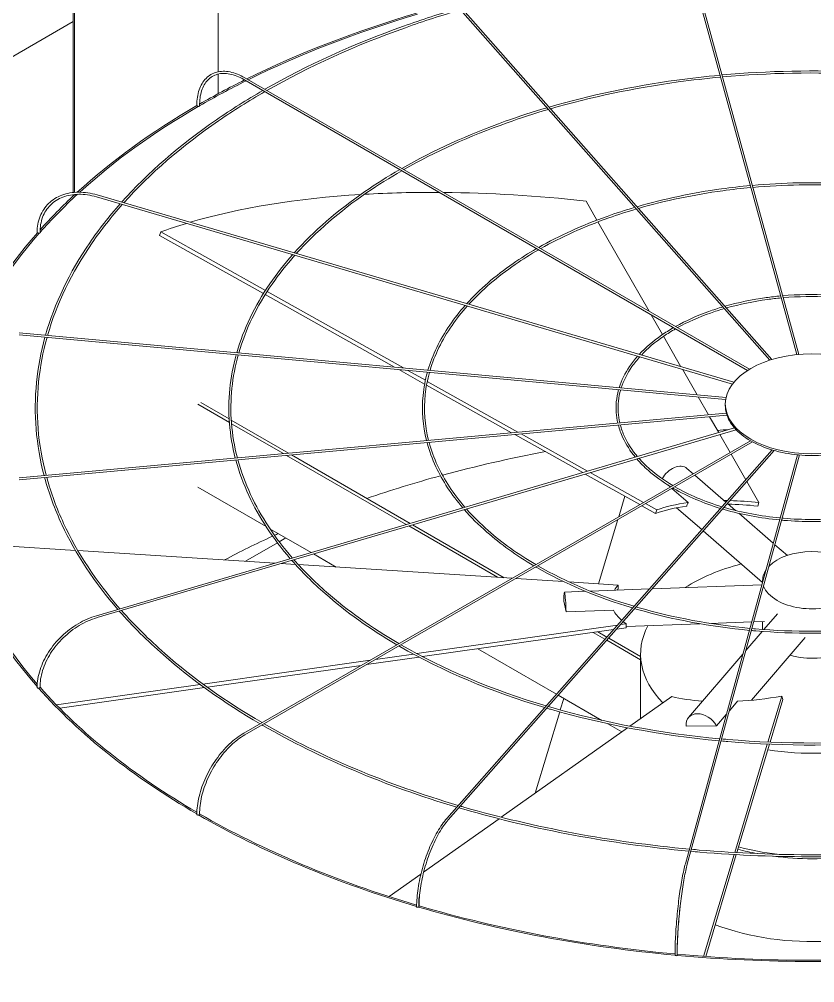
# Model space of a CAD drawing. Header units: millimetres. Extents: x -312439 to 477422, y -331570 to 212570.
# Drawn here: x 366620 to 367580, y 100902 to 102065 of the extents above; entities that cross this region are included whole.
import ezdxf

# ---------------------------------------------------------------- set-up
doc = ezdxf.new("R2010")
doc.units = ezdxf.units.MM

msp = doc.modelspace()

# ---------------------------------------------------------------- linework, layer by layer
at = {"color": 3, "linetype": 'Continuous', "lineweight": 0, "extrusion": (-1.11022e-16, 0.816497, 0.57735)}
for p, q in [((366684.633, 102669.142), (366684.633, 101855.876)), ((366686.365, 102668.142), (366686.365, 101856.038)), ((366859.57, 102568.142), (366859.57, 102001.549)), ((367425.958, 102150.582), (367560.426, 101660.414)), ((367423.595, 102149.934), (367557.951, 101660.176)), ((367135.6, 102095.373), (367525.55, 101653.516)), ((367528.114, 101654.312), (367137.437, 102096.994)), ((366684.633, 102062.409), (365392.588, 101316.447)), ((366859.57, 101998.824), (366859.57, 101975.051)), ((366890.699, 101992.266), (367498.751, 101641.207)), ((367501.115, 101642.67), (366891.924, 101994.387)), ((366684.633, 101853.317), (366684.633, 101851.598)), ((366686.365, 101853.498), (366686.365, 101853.21)), ((366712.813, 101850.581), (367480.438, 101624.765)), ((366713.504, 101852.931), (367482.074, 101626.837)), ((367316.897, 101822.586), (367303.686, 101845.646)), ((367379.862, 101712.676), (367318.129, 101820.434)), ((366789.063, 101804.03), (366790.299, 101808.317)), ((366914.296, 101733.838), (366789.063, 101804.03)), ((366790.299, 101808.317), (366916.623, 101737.514)), ((367072.568, 101645.13), (366916.435, 101732.64)), ((366918.763, 101736.314), (367083.184, 101644.159)), ((367396.025, 101684.462), (367382.283, 101708.45)), ((366619.609, 101686.55), (367472.697, 101608.541)), ((366619.386, 101684.111), (367472.24, 101606.123)), ((367418.287, 101645.602), (367397.246, 101682.33)), ((367108.922, 101624.754), (367077.812, 101642.191)), ((367088.428, 101641.22), (367109.815, 101629.233)), ((367437.684, 101611.742), (367420.046, 101642.531)), ((367112.053, 101627.978), (367221.525, 101566.621)), ((367213.887, 101565.923), (367111.181, 101623.488)), ((367451.487, 101587.649), (367439.171, 101609.147)), ((366835.167, 101600.341), (366873.226, 101578.367)), ((366872.955, 101582.524), (366838.631, 101602.341)), ((367471.83, 101598.788), (367471.83, 101600.788)), ((366619.386, 101511.559), (367473.044, 101589.621)), ((366619.609, 101509.12), (367473.767, 101587.227)), ((366944.393, 101541.279), (366875.497, 101581.057)), ((367463.871, 101566.031), (367452.826, 101585.312)), ((366712.813, 101345.089), (367482.993, 101571.657)), ((367484.832, 101569.644), (366713.504, 101342.739)), ((366875.798, 101576.882), (366938.412, 101540.732)), ((367299.805, 101517.767), (367217.66, 101563.808)), ((367225.298, 101564.506), (367305.631, 101519.481)), ((367477.521, 101542.206), (367465.123, 101563.846)), ((367502.037, 101556.36), (366890.699, 101203.404)), ((367504.514, 101554.962), (366891.924, 101201.283)), ((366942.09, 101538.609), (367086.747, 101455.091)), ((367091.337, 101456.441), (366948.071, 101539.156)), ((367135.6, 101100.297), (367528.256, 101545.221)), ((367137.437, 101098.676), (367530.859, 101544.468)), ((367423.595, 101045.736), (367558.993, 101539.294)), ((367561.472, 101539.071), (367425.958, 101045.088)), ((367496.444, 101509.174), (367478.738, 101540.08)), ((367425.47, 101522.896), (367432.909, 101516.449)), ((367368.502, 101479.264), (367302.792, 101516.093)), ((367308.619, 101517.807), (367372.878, 101481.79)), ((367434.868, 101514.752), (367472.549, 101482.098)), ((366917.422, 101452.851), (366835.167, 101500.341)), ((367402.272, 101503.043), (367405.238, 101500.473)), ((367512.168, 101481.726), (367497.73, 101506.929)), ((367343.141, 101464.622), (367350.595, 101489.3)), ((367407.196, 101498.776), (367426.926, 101481.679)), ((367387.739, 101468.482), (367370.988, 101477.87)), ((367375.364, 101480.397), (367388.974, 101472.769)), ((367474.4, 101480.494), (367483.98, 101472.192)), ((367510.933, 101477.439), (367512.168, 101481.726)), ((367387.739, 101468.482), (367388.974, 101472.769)), ((367412.885, 101475.294), (367443.291, 101448.945)), ((367488.002, 101468.706), (367529.713, 101432.561)), ((367089.677, 101453.399), (367197.025, 101391.422)), ((367204.813, 101390.925), (367094.267, 101454.75)), ((367318.686, 101383.662), (367342.106, 101461.196)), ((366972.006, 101421.337), (366922.161, 101450.115)), ((367445.142, 101447.341), (367516.746, 101385.291)), ((366687.332, 101423.932), (366601.171, 101429.427)), ((366931.297, 101433.063), (366892.784, 101410.828)), ((366941.496, 101438.951), (366933.434, 101434.297)), ((367531.765, 101430.782), (367546.701, 101417.839)), ((366928.53, 101408.548), (366690.275, 101423.744)), ((367002.308, 101403.842), (366974.935, 101419.645)), ((366952.909, 101406.993), (366935.663, 101408.093)), ((367214.433, 101390.312), (366956.428, 101406.768)), ((367276.467, 101386.355), (367218.844, 101390.03)), ((367342.579, 101382.138), (367283.11, 101385.931)), ((367516.86, 101387.927), (367516.86, 101385.71)), ((367277.583, 101373.575), (367303.06, 101374.519)), ((367309.012, 101374.74), (367380.129, 101377.376)), ((367342.674, 101377.471), (367342.579, 101382.138)), ((367383.506, 101377.501), (367515.955, 101382.41)), ((367279.623, 101349.646), (367276.991, 101362.653)), ((367336.852, 101351.767), (367279.623, 101349.646)), ((367453.281, 101335.841), (367503.693, 101337.71)), ((367506.259, 101337.805), (367519.179, 101338.284)), ((367516.86, 101338.198), (367516.86, 101328.528)), ((367518.393, 101328.416), (367534.739, 101347.487)), ((367099.432, 101299.361), (367341.672, 101333.8)), ((367336.949, 101328.448), (367106.419, 101295.674)), ((367312.195, 101324.928), (367326.536, 101316.649)), ((367328.874, 101319.299), (367317.754, 101325.719)), ((367352.158, 101330.61), (367340.684, 101328.979)), ((367345.408, 101334.331), (367352.062, 101335.277)), ((367352.158, 101330.61), (367352.062, 101335.277)), ((367352.127, 101332.092), (367441.023, 101335.387)), ((367496.758, 101303.171), (367516.413, 101326.105)), ((367328.7, 101315.399), (367369.582, 101291.796)), ((367369.582, 101295.796), (367331.039, 101318.049)), ((367503.469, 101243.057), (367568.311, 101318.714)), ((367268.072, 101250.403), (367173.213, 101305.17)), ((366841.233, 101262.653), (367043.007, 101291.339)), ((367102.266, 101295.083), (367038.751, 101286.053)), ((367049.507, 101292.263), (367095.343, 101298.78)), ((367369.582, 101220.927), (367369.582, 101298.69)), ((367427.38, 101222.221), (367493.022, 101298.812)), ((367032.251, 101285.129), (366846.619, 101258.738)), ((366664.398, 101237.513), (366837.771, 101262.161)), ((366843.124, 101258.242), (366668.429, 101233.405)), ((367322.846, 101218.779), (367270.236, 101249.153)), ((367272.67, 101231.319), (367276.896, 101245.309)), ((367407.167, 101247.55), (367356.674, 101211.784)), ((367523.206, 101192.59), (367539.844, 101248.075)), ((367541.175, 101243.883), (367525.761, 101192.48)), ((367541.175, 101243.883), (367539.844, 101248.075)), ((367476.729, 101230.162), (367486.682, 101241.775)), ((367242.298, 101130.767), (367271.962, 101228.974)), ((367461.249, 101212.1), (367472.993, 101225.803)), ((367353.902, 101209.82), (367201.441, 101101.827)), ((367346.924, 101204.878), (367329.861, 101214.729)), ((367424.422, 101211.954), (367461.249, 101212.1)), ((367483.22, 101059.243), (367522.481, 101190.17)), ((367525.035, 101190.059), (367485.765, 101059.099)), ((367198.813, 101099.966), (367107.692, 101035.422)), ((367445.641, 100933.922), (367482.497, 101056.832)), ((367485.041, 101056.686), (367448.174, 100933.739)), ((367104.367, 101033.067), (367066.129, 101005.982))]:
    msp.add_line(p, q, dxfattribs=at)
at = {"color": 3, "linetype": 'Continuous', "lineweight": 0}
for centre, major_axis, ratio, start_param, end_param in [((367576.756, 101533.252), (-1048.768, 0), 0.57735027, 5.18510484, 5.42093263), ((367576.756, 101533.252), (-1046.319, 0), 0.57735027, 5.18527527, 5.42075236), ((367576.756, 101533.252), (-1046.319, 0), 0.57735027, 5.42407254, 5.49730565), ((367576.756, 101533.252), (-1048.768, 0), 0.57735027, 5.42424502, 5.49496708), ((367576.756, 101533.252), (-1048.768, 0), 0.57735027, 5.49938311, 5.72060344), ((367576.756, 101533.252), (-1046.319, 0), 0.57735027, 5.49937067, 5.71908805), ((366835.165, 101960.91), (1.225, 0), 0.57735027, 3.14159265, 4.45055499), ((366836.031, 101960.41), (1.225, 0.016), 0.56830663, 3.91933875, 5.49013508), ((366836.031, 101960.41), (1.225, 0.016), 0.56830663, 5.49013508, 6.28318531), ((367576.756, 101533.252), (-1046.319, 0), 0.57735027, 5.72402786, 5.81143896), ((367576.756, 101533.252), (-1048.768, 0), 0.57735027, 5.72583618, 5.80677108), ((367577.991, 101366.828), (-971.388, 279.904), 0.41303809, 5.42335715, 5.70815224), ((367577.991, 101366.828), (-971.388, 279.904), 0.41303809, 5.31032739, 5.41762277), ((367577.991, 101366.828), (-971.388, 279.904), 0.41303809, 5.11506512, 5.30461302), ((367577.991, 101366.828), (-971.388, 279.904), 0.41303809, 5.71506764, 5.76687966), ((367576.756, 101533.252), (-1048.768, 0), 0.57735027, 5.81359811, 6.07011802), ((367576.756, 101533.252), (-1046.319, 0), 0.57735027, 5.81336511, 6.06128621), ((366642.409, 101807.736), (1.225, 0), 0.57735027, 3.14159265, 4.76471425), ((366643.5, 101807.415), (1.225, 0.021), 0.57151893, 4.23145457, 5.8022509), ((366643.5, 101807.415), (1.225, 0.021), 0.57151893, 5.8022509, 6.28318531), ((367576.323, 101598.788), (-104.492, 0), 0.57735027, 0, 0.1535113), ((367576.323, 101598.788), (-104.492, 0), 0.57735027, 0.16064797, 0.46767057), ((367576.756, 100968.364), (1046.319, 0), 0.57735027, 1.66704137, 1.68043487), ((367576.323, 101598.788), (-104.492, 0), 0.57735027, 0.47480723, 0.78182983), ((367576.323, 101598.788), (-104.492, 0), 0.57735027, 0.7889665, 1.0959891), ((367576.756, 100968.364), (1046.319, 0), 0.57735027, 1.88378363, 2.01152702), ((367576.323, 101598.788), (-104.492, 0), 0.57735027, 1.10312576, 1.41014836), ((367576.323, 101598.788), (-104.492, 0), 0.57735027, 1.41728503, 1.72430763), ((367410.992, 101506.188), (-14.478, -16.707), 0.67950023, 3.14159265, 5.02860292), ((367576.756, 100968.364), (1046.319, 0), 0.57735027, 2.01409491, 2.11046953), ((367576.756, 101362.541), (-233.097, 67.167), 0.41303809, 5.53223376, 5.76687966), ((367577.991, 101366.828), (233.097, -67.167), 0.41303809, 2.38836611, 2.62528701), ((367577.991, 101366.828), (233.097, -67.167), 0.41303809, 2.14647482, 2.1667574), ((367576.756, 101362.541), (-233.097, 67.167), 0.41303809, 5.11506512, 5.27837519), ((367577.991, 101366.828), (233.097, -67.167), 0.41303809, 1.97347247, 2.1313259), ((367576.756, 100968.364), (1046.319, 0), 0.57735027, 2.24276735, 2.31574628), ((367576.756, 100968.364), (1046.319, 0), 0.57735027, 2.23436866, 2.24000128), ((367576.756, 101533.252), (-1048.768, 0), 0.57735027, 0.1585854, 0.46892864), ((367576.756, 101533.252), (-1046.319, 0), 0.57735027, 0.15790655, 0.46457773), ((367576.756, 101387.927), (-59.895, 0), 0.57735027, 3.69756416, 5.76575409), ((367576.756, 101298.69), (-207.174, 0), 0.57735027, 5.13902547, 5.54737639), ((367576.756, 101387.927), (-59.895, 0), 0.57735027, 5.91432374, 6.33788761), ((367278.402, 101351.483), (-0.819, 22.092), 0.05230802, 4.627231, 7.32191967), ((367576.661, 101367.208), (-242.531, -4.942), 0.30331876, 6.01219977, 6.09914028), ((367576.756, 101362.541), (-242.531, -4.942), 0.30331876, 6.01219977, 6.0333648), ((367576.756, 101387.927), (-59.895, 0), 0.57735027, 0.20327195, 0.78539816), ((367576.756, 101387.927), (-59.895, 0), 0.57735027, 0.78539816, 2.89978042), ((367576.661, 101367.208), (-242.531, -4.942), 0.30331876, 0.14390811, 0.31767721), ((367576.661, 101367.208), (-242.531, -4.942), 0.30331876, 0.34103276, 0.38082901), ((367576.756, 101298.69), (-207.174, 0), 0.57735027, 5.99169836, 6.79713651), ((367576.756, 101328.305), (-59.895, 0), 0.57735027, 1.1079301, 2.23846982), ((366642.409, 101258.269), (1.225, 0), 0.57735027, 3.14159265, 5.70719205), ((367576.756, 101533.252), (-1048.768, 0), 0.57735027, 0.4725868, 0.78374969), ((366643.5, 101258.59), (1.225, 0.021), 0.58304212, 5.17373692, 6.28318531), ((367576.756, 101533.252), (-1046.319, 0), 0.57735027, 0.47175253, 0.78145685), ((367575.425, 101366.733), (-231.216, -73.381), 0.44048996, 0.62708313, 0.83556185), ((367575.425, 101366.733), (-231.216, -73.381), 0.44048996, 1.04197677, 1.27889767), ((367444.166, 101207.835), (16.786, -14.386), 0.73180825, 1.0914656, 3.78615427), ((367576.756, 101298.69), (-207.174, 0), 0.57735027, 1.30817895, 1.9425337), ((366835.165, 101105.094), (1.225, 0), 0.57735027, 3.14159265, 6.02135132), ((367576.756, 101533.252), (-1048.768, 0), 0.57735027, 0.78656596, 1.09808088), ((366836.031, 101105.594), (1.225, 0.017), 0.58625442, 5.48989346, 6.28318531), ((367576.756, 101533.252), (-1046.319, 0), 0.57735027, 0.78587838, 1.09689941), ((367576.756, 101174.184), (-212.072, 0), 0.57735027, 1.13383327, 1.25213937), ((367576.756, 101174.184), (-207.174, 0), 0.57735027, 1.12739667, 1.36460952), ((367576.756, 101174.184), (-212.072, 0), 0.57735027, 1.3476903, 1.79509044), ((367100.47, 100993.807), (-1.225, 0), 0.57735027, 0, 3.14159265), ((367576.756, 101533.252), (-1048.768, 0), 0.57735027, 1.10054445, 1.41220862), ((367101.026, 100994.437), (-1.225, -0.011), 0.58858829, 2.66526492, 3.14159265), ((367576.756, 101533.252), (-1046.319, 0), 0.57735027, 1.10010535, 1.41183726), ((367576.756, 101074.184), (-212.072, 0), 0.57735027, 0.98594125, 2.34464399), ((367576.756, 100970.364), (-1048.768, 0), 0.57735027, 0, 3.14159265), ((367412.355, 100935.3), (-1.225, 0), 0.57735027, 0, 3.14159265), ((367576.756, 101533.252), (-1048.768, 0), 0.57735027, 1.41453598, 1.72626058), ((367412.547, 100935.998), (-1.225, -0.004), 0.58981528, 2.98275574, 3.14159265), ((367576.756, 101533.252), (-1046.319, 0), 0.57735027, 1.41438895, 1.72636573)]:
    msp.add_ellipse(centre, major_axis=major_axis, ratio=ratio, start_param=start_param, end_param=end_param, dxfattribs=at)
msp.add_ellipse((367576.323, 101600.788), major_axis=(-104.492, 0), ratio=0.57735027, dxfattribs=at)
for points, knots in [([(367150.502, 102078.487), (367127.685, 102071.766), (367105.345, 102064.504), (367022.955, 102035.091), (366966.639, 102009.448), (366916.061, 101980.451)], [4.398772282, 4.398772282, 4.398772282, 4.398772282, 4.480777933, 4.480777933, 4.708868502, 4.708868502, 4.708868502, 4.708868502]), ([(367152.291, 102076.46), (367129.57, 102069.789), (367107.322, 102062.581), (367025.166, 102033.354), (366968.981, 102007.858), (366918.516, 101979.034)], [4.39745622, 4.39745622, 4.39745622, 4.39745622, 4.479217897, 4.479217897, 4.707006068, 4.707006068, 4.707006068, 4.707006068]), ([(366833.94, 101960.91), (366833.94, 101967.81), (366834.885, 101974.191), (366838.619, 101985.305), (366841.412, 101990.04), (366848.606, 101997.32), (366852.999, 101999.863), (366862.869, 102002.469), (366868.335, 102002.537), (366879.793, 102000.261), (366885.789, 101997.91), (366891.818, 101994.448), (366891.871, 101994.418), (366891.924, 101994.387)], [3.14159265, 3.14159265, 3.14159265, 3.14159265, 3.45575192, 3.45575192, 3.76991118, 3.76991118, 4.08269654, 4.08269654, 4.39544819, 4.39544819, 4.70960746, 4.70960746, 4.71238898, 4.71238898, 4.71238898, 4.71238898]), ([(366890.699, 101992.266), (366884.949, 101995.585), (366879.224, 101997.827), (366868.426, 101999.967), (366863.361, 101999.868), (366854.357, 101997.413), (366850.412, 101995.064), (366843.921, 101988.291), (366841.378, 101983.857), (366837.998, 101973.269), (366837.166, 101967.119), (366837.255, 101960.426)], [1.57079633, 1.57079633, 1.57079633, 1.57079633, 1.88806437, 1.88806437, 2.20533241, 2.20533241, 2.52260045, 2.52260045, 2.83986849, 2.83986849, 3.15713653, 3.15713653, 3.15713653, 3.15713653]), ([(367684.767, 101997.769), (367668.918, 101999.197), (367652.985, 102000.312), (367580.67, 102003.928), (367523.749, 102002.803), (367467.879, 101997.769)], [3.772165081, 3.772165081, 3.772165081, 3.772165081, 3.840593344, 3.840593344, 4.081816553, 4.081816553, 4.081816553, 4.081816553]), ([(367684.108, 101995.368), (367668.713, 101996.75), (367653.237, 101997.835), (367581.372, 102001.479), (367524.427, 102000.384), (367468.538, 101995.368)], [3.772797592, 3.772797592, 3.772797592, 3.772797592, 3.839399606, 3.839399606, 4.081184042, 4.081184042, 4.081184042, 4.081184042]), ([(367465.401, 101997.543), (367447.942, 101995.933), (367430.587, 101993.942), (367360.035, 101984.24), (367308.177, 101973.285), (367259.215, 101959.005)], [4.085383912, 4.085383912, 4.085383912, 4.085383912, 4.160809561, 4.160809561, 4.394762921, 4.394762921, 4.394762921, 4.394762921]), ([(367466.059, 101995.143), (367448.865, 101993.564), (367431.773, 101991.615), (367361.604, 101982.036), (367309.86, 101971.161), (367261.007, 101956.975)], [4.084758769, 4.084758769, 4.084758769, 4.084758769, 4.159183124, 4.159183124, 4.392998475, 4.392998475, 4.392998475, 4.392998475]), ([(366913.608, 101979.04), (366894.073, 101967.757), (366875.401, 101955.975), (366813.317, 101913.142), (366774.84, 101879.697), (366743.169, 101844.204)], [4.712563603, 4.712563603, 4.712563603, 4.712563603, 4.800982872, 4.800982872, 5.022068239, 5.022068239, 5.022068239, 5.022068239]), ([(366916.058, 101977.625), (366896.568, 101966.41), (366877.937, 101954.698), (366815.895, 101912.066), (366777.429, 101878.76), (366745.771, 101843.439)], [4.710711416, 4.710711416, 4.710711416, 4.710711416, 4.799012884, 4.799012884, 5.020261931, 5.020261931, 5.020261931, 5.020261931]), ([(367256.62, 101958.244), (367239.467, 101953.189), (367222.673, 101947.728), (367161.11, 101925.738), (367119.101, 101906.629), (367081.334, 101885.031)], [4.398901247, 4.398901247, 4.398901247, 4.398901247, 4.481035777, 4.481035777, 4.70761983, 4.70761983, 4.70761983, 4.70761983]), ([(367258.409, 101956.217), (367241.351, 101951.212), (367224.65, 101945.805), (367163.322, 101924.001), (367121.444, 101905.038), (367083.791, 101883.612)], [4.397147207, 4.397147207, 4.397147207, 4.397147207, 4.478956818, 4.478956818, 4.705132161, 4.705132161, 4.705132161, 4.705132161]), ([(367078.879, 101883.62), (367064.156, 101875.117), (367050.085, 101866.235), (367003.726, 101834.23), (366975.059, 101809.347), (366951.409, 101782.946)], [4.712541759, 4.712541759, 4.712541759, 4.712541759, 4.801308866, 4.801308866, 5.020482203, 5.020482203, 5.020482203, 5.020482203]), ([(367081.33, 101882.205), (367066.651, 101873.769), (367052.621, 101864.958), (367006.305, 101833.153), (366977.651, 101808.411), (366954.013, 101782.179)], [4.710072273, 4.710072273, 4.710072273, 4.710072273, 4.798683598, 4.798683598, 5.018063384, 5.018063384, 5.018063384, 5.018063384]), ([(367501.956, 101864.292), (367490.338, 101863.216), (367478.79, 101861.888), (367432.047, 101855.449), (367397.729, 101848.214), (367365.302, 101838.797)], [4.086037534, 4.086037534, 4.086037534, 4.086037534, 4.161210359, 4.161210359, 4.393038284, 4.393038284, 4.393038284, 4.393038284]), ([(367502.614, 101861.893), (367491.262, 101860.848), (367479.976, 101859.562), (367433.616, 101853.244), (367399.413, 101846.089), (367367.094, 101836.766)], [4.08510236, 4.08510236, 4.08510236, 4.08510236, 4.158773218, 4.158773218, 4.390386282, 4.390386282, 4.390386282, 4.390386282]), ([(367648.212, 101864.518), (367637.756, 101865.453), (367627.245, 101866.184), (367579.308, 101868.573), (367541.527, 101867.836), (367504.434, 101864.518)], [3.773286698, 3.773286698, 3.773286698, 3.773286698, 3.840886477, 3.840886477, 4.080694936, 4.080694936, 4.080694936, 4.080694936]), ([(367647.553, 101862.117), (367637.551, 101863.006), (367627.498, 101863.708), (367580.009, 101866.124), (367542.205, 101865.416), (367505.092, 101862.117)], [3.774238416, 3.774238416, 3.774238416, 3.774238416, 3.839097695, 3.839097695, 4.079743218, 4.079743218, 4.079743218, 4.079743218]), ([(366641.184, 101807.736), (366641.184, 101814.665), (366642.382, 101821.264), (366647.084, 101833.141), (366650.588, 101838.416), (366659.551, 101847.083), (366665.005, 101850.473), (366677.288, 101855.038), (366684.115, 101856.214), (366698.467, 101856.265), (366705.991, 101855.141), (366713.504, 101852.931)], [4.71238898, 4.71238898, 4.71238898, 4.71238898, 5.02654825, 5.02654825, 5.34070751, 5.34070751, 5.65486678, 5.65486678, 5.96902604, 5.96902604, 6.28318531, 6.28318531, 6.28318531, 6.28318531]), ([(366712.813, 101850.581), (366705.55, 101852.718), (366698.301, 101853.785), (366684.564, 101853.693), (366678.079, 101852.534), (366666.511, 101848.134), (366661.429, 101844.895), (366653.132, 101836.663), (366649.915, 101831.669), (366645.655, 101820.377), (366644.613, 101814.08), (366644.725, 101807.436)], [0, 0, 0, 0, 0.31726804, 0.31726804, 0.63453608, 0.63453608, 0.95180412, 0.95180412, 1.26907216, 1.26907216, 1.5863402, 1.5863402, 1.5863402, 1.5863402]), ([(366741.372, 101842.18), (366727.885, 101826.908), (366715.651, 101811.263), (366680.095, 101759.354), (366662.143, 101721.848), (366651.294, 101683.653)], [5.026267439, 5.026267439, 5.026267439, 5.026267439, 5.121193451, 5.121193451, 5.33524268, 5.33524268, 5.33524268, 5.33524268]), ([(366743.967, 101841.416), (366730.582, 101826.326), (366718.432, 101810.874), (366682.746, 101759.138), (366664.68, 101721.615), (366653.776, 101683.426)], [5.024480731, 5.024480731, 5.024480731, 5.024480731, 5.118801023, 5.118801023, 5.334410373, 5.334410373, 5.334410373, 5.334410373]), ([(367362.705, 101838.037), (367351.228, 101834.652), (367339.99, 101830.994), (367299.25, 101816.425), (367271.534, 101803.842), (367246.569, 101789.633)], [4.399235311, 4.399235311, 4.399235311, 4.399235311, 4.481549286, 4.481549286, 4.705249353, 4.705249353, 4.705249353, 4.705249353]), ([(367364.494, 101836.01), (367353.112, 101832.675), (367341.967, 101829.071), (367301.463, 101814.687), (367273.88, 101802.25), (367249.03, 101788.212)], [4.396606667, 4.396606667, 4.396606667, 4.396606667, 4.478434088, 4.478434088, 4.701505316, 4.701505316, 4.701505316, 4.701505316]), ([(366949.608, 101780.922), (366939.413, 101769.383), (366930.17, 101757.559), (366903.64, 101718.783), (366890.265, 101690.923), (366882.108, 101662.546)], [5.026073872, 5.026073872, 5.026073872, 5.026073872, 5.121589201, 5.121589201, 5.333322518, 5.333322518, 5.333322518, 5.333322518]), ([(366952.204, 101780.158), (366942.11, 101768.801), (366932.951, 101757.17), (366906.293, 101718.568), (366892.804, 101690.691), (366884.591, 101662.319)], [5.023689806, 5.023689806, 5.023689806, 5.023689806, 5.118400985, 5.118400985, 5.332193335, 5.332193335, 5.332193335, 5.332193335]), ([(367244.111, 101788.223), (367234.213, 101782.506), (367224.756, 101776.532), (367194.118, 101755.353), (367175.253, 101739.02), (367159.619, 101721.695)], [4.712617693, 4.712617693, 4.712617693, 4.712617693, 4.801958432, 4.801958432, 5.017472679, 5.017472679, 5.017472679, 5.017472679]), ([(367246.563, 101786.808), (367236.708, 101781.158), (367227.292, 101775.255), (367196.701, 101754.276), (367177.849, 101738.083), (367162.229, 101720.928)], [4.708914423, 4.708914423, 4.708914423, 4.708914423, 4.798024648, 4.798024648, 5.013814843, 5.013814843, 5.013814843, 5.013814843]), ([(367611.657, 101731.266), (367606.594, 101731.709), (367601.506, 101732.057), (367577.947, 101733.219), (367559.305, 101732.868), (367540.989, 101731.266)], [3.776630452, 3.776630452, 3.776630452, 3.776630452, 3.841752063, 3.841752063, 4.077351182, 4.077351182, 4.077351182, 4.077351182]), ([(367538.51, 101731.041), (367532.735, 101730.5), (367526.994, 101729.834), (367504.06, 101726.658), (367487.281, 101723.143), (367471.39, 101718.587)], [4.08798608, 4.08798608, 4.08798608, 4.08798608, 4.162397179, 4.162397179, 4.387898946, 4.387898946, 4.387898946, 4.387898946]), ([(367539.168, 101728.643), (367533.659, 101728.132), (367528.18, 101727.508), (367505.63, 101724.452), (367488.968, 101721.016), (367473.186, 101716.551)], [4.086130867, 4.086130867, 4.086130867, 4.086130867, 4.157537531, 4.157537531, 4.382563309, 4.382563309, 4.382563309, 4.382563309]), ([(367610.998, 101728.865), (367606.389, 101729.263), (367601.759, 101729.581), (367578.649, 101730.769), (367559.984, 101730.448), (367541.647, 101728.865)], [3.778551419, 3.778551419, 3.778551419, 3.778551419, 3.838185012, 3.838185012, 4.075430215, 4.075430215, 4.075430215, 4.075430215]), ([(367157.813, 101719.673), (367150.922, 101711.879), (367144.68, 101703.889), (367127.175, 101678.244), (367118.373, 101660.014), (367112.913, 101641.441)], [5.025838542, 5.025838542, 5.025838542, 5.025838542, 5.122377625, 5.122377625, 5.329668134, 5.329668134, 5.329668134, 5.329668134]), ([(367160.41, 101718.909), (367153.62, 101711.297), (367147.462, 101703.5), (367129.832, 101678.029), (367120.917, 101659.782), (367115.4, 101641.213)], [5.022258505, 5.022258505, 5.022258505, 5.022258505, 5.117600339, 5.117600339, 5.327918781, 5.327918781, 5.327918781, 5.327918781]), ([(367468.791, 101717.83), (367462.989, 101716.115), (367457.309, 101714.26), (367437.39, 101707.113), (367423.967, 101701.054), (367411.809, 101694.231)], [4.400230759, 4.400230759, 4.400230759, 4.400230759, 4.483072665, 4.483072665, 4.698193224, 4.698193224, 4.698193224, 4.698193224]), ([(367470.58, 101715.803), (367464.874, 101714.137), (367459.286, 101712.337), (367439.607, 101705.373), (367426.321, 101699.459), (367414.281, 101692.804)], [4.394987895, 4.394987895, 4.394987895, 4.394987895, 4.476861237, 4.476861237, 4.690631098, 4.690631098, 4.690631098, 4.690631098]), ([(367409.343, 101692.827), (367404.271, 101689.896), (367399.428, 101686.83), (367384.509, 101676.476), (367375.447, 101668.691), (367367.84, 101660.442)], [4.712843699, 4.712843699, 4.712843699, 4.712843699, 4.803888031, 4.803888031, 5.008535494, 5.008535494, 5.008535494, 5.008535494]), ([(367411.796, 101691.41), (367406.767, 101688.547), (367401.965, 101685.552), (367387.1, 101675.399), (367378.057, 101667.753), (367370.467, 101659.669)], [4.705442937, 4.705442937, 4.705442937, 4.705442937, 4.796044704, 4.796044704, 5.001045495, 5.001045495, 5.001045495, 5.001045495]), ([(366650.622, 101681.254), (366645.625, 101663.153), (366642.217, 101644.902), (366636.733, 101589.122), (366639.809, 101551.421), (366649.576, 101514.32)], [5.339721085, 5.339721085, 5.339721085, 5.339721085, 5.441089183, 5.441089183, 5.648615479, 5.648615479, 5.648615479, 5.648615479]), ([(366653.101, 101681.028), (366648.183, 101663.306), (366644.802, 101645.446), (366639.123, 101589.828), (366642.169, 101551.893), (366652.05, 101514.546)], [5.338921526, 5.338921526, 5.338921526, 5.338921526, 5.438899176, 5.438899176, 5.64936187, 5.64936187, 5.64936187, 5.64936187]), ([(366881.431, 101660.148), (366877.636, 101646.442), (366875.055, 101632.621), (366870.984, 101590.946), (366873.223, 101562.967), (366880.367, 101535.424)], [5.339283406, 5.339283406, 5.339283406, 5.339283406, 5.441448905, 5.441448905, 5.646435094, 5.646435094, 5.646435094, 5.646435094]), ([(366883.91, 101659.922), (366880.196, 101646.596), (366877.64, 101633.166), (366873.375, 101591.652), (366875.583, 101563.438), (366882.839, 101535.65)], [5.33821232, 5.33821232, 5.33821232, 5.33821232, 5.438530423, 5.438530423, 5.647409525, 5.647409525, 5.647409525, 5.647409525]), ([(367366.017, 101658.425), (367362.43, 101654.375), (367359.19, 101650.219), (367350.707, 101637.704), (367346.484, 101629.102), (367343.737, 101620.333)], [5.025139852, 5.025139852, 5.025139852, 5.025139852, 5.124718569, 5.124718569, 5.318852702, 5.318852702, 5.318852702, 5.318852702]), ([(367368.618, 101657.66), (367365.132, 101653.792), (367361.974, 101649.829), (367353.374, 101637.491), (367349.041, 101628.872), (367346.234, 101620.105)], [5.01795641, 5.01795641, 5.01795641, 5.01795641, 5.115193837, 5.115193837, 5.315025269, 5.315025269, 5.315025269, 5.315025269]), ([(367112.228, 101639.044), (367109.642, 101629.748), (367107.891, 101620.372), (367105.232, 101592.801), (367106.64, 101574.529), (367111.175, 101556.53)], [5.33857876, 5.33857876, 5.33857876, 5.33857876, 5.442163387, 5.442163387, 5.64226325, 5.64226325, 5.64226325, 5.64226325]), ([(367114.708, 101638.817), (367112.202, 101629.902), (367110.477, 101620.917), (367107.626, 101593.507), (367109.002, 101574.999), (367113.645, 101556.756)], [5.336959594, 5.336959594, 5.336959594, 5.336959594, 5.437790201, 5.437790201, 5.643665153, 5.643665153, 5.643665153, 5.643665153]), ([(367343.025, 101617.939), (367341.648, 101613.055), (367340.727, 101608.124), (367339.478, 101594.658), (367340.062, 101586.091), (367342.008, 101577.638)], [5.336493801, 5.336493801, 5.336493801, 5.336493801, 5.444267704, 5.444267704, 5.629920419, 5.629920419, 5.629920419, 5.629920419]), ([(367345.507, 101617.712), (367344.211, 101613.207), (367343.316, 101608.668), (367341.879, 101595.362), (367342.431, 101586.56), (367344.47, 101577.863)], [5.333180829, 5.333180829, 5.333180829, 5.333180829, 5.43554784, 5.43554784, 5.632366847, 5.632366847, 5.632366847, 5.632366847]), ([(367342.599, 101575.233), (367343.946, 101570.077), (367345.8, 101564.97), (367351.927, 101551.848), (367356.986, 101543.966), (367363.234, 101536.426)], [5.647555853, 5.647555853, 5.647555853, 5.647555853, 5.761093974, 5.761093974, 5.943993783, 5.943993783, 5.943993783, 5.943993783]), ([(367345.073, 101575.459), (367346.345, 101570.687), (367348.066, 101565.951), (367354.059, 101552.996), (367359.278, 101544.914), (367365.796, 101537.18)], [5.650528691, 5.650528691, 5.650528691, 5.650528691, 5.758797505, 5.758797505, 5.950674573, 5.950674573, 5.950674573, 5.950674573]), ([(367111.8, 101554.128), (367114.431, 101544.302), (367117.992, 101534.563), (367130.464, 101507.795), (367141.381, 101491.089), (367154.996, 101475.168)], [5.651173142, 5.651173142, 5.651173142, 5.651173142, 5.760561648, 5.760561648, 5.95641101, 5.95641101, 5.95641101, 5.95641101]), ([(367114.275, 101554.354), (367116.83, 101544.911), (367120.258, 101535.543), (367132.594, 101508.946), (367143.674, 101492.04), (367157.574, 101475.926)], [5.65270674, 5.65270674, 5.65270674, 5.65270674, 5.759411073, 5.759411073, 5.959865306, 5.959865306, 5.959865306, 5.959865306]), ([(367364.964, 101534.382), (367369.169, 101529.515), (367373.873, 101524.798), (367386.944, 101513.327), (367395.933, 101506.816), (367405.859, 101500.832)], [5.960592691, 5.960592691, 5.960592691, 5.960592691, 6.079635734, 6.079635734, 6.26166654, 6.26166654, 6.26166654, 6.26166654]), ([(367367.55, 101535.143), (367371.512, 101530.637), (367375.918, 101526.257), (367388.809, 101514.959), (367398.045, 101508.319), (367408.287, 101502.234)], [5.967591178, 5.967591178, 5.967591178, 5.967591178, 6.080287214, 6.080287214, 6.268831801, 6.268831801, 6.268831801, 6.268831801]), ([(366881.002, 101533.023), (366884.915, 101518.527), (366890.184, 101504.158), (366909, 101463.744), (366925.783, 101438.215), (366946.781, 101413.916)], [5.652395762, 5.652395762, 5.652395762, 5.652395762, 5.760377777, 5.760377777, 5.960593901, 5.960593901, 5.960593901, 5.960593901]), ([(366883.479, 101533.249), (366887.314, 101519.136), (366892.45, 101505.138), (366911.128, 101464.895), (366928.076, 101439.166), (366949.364, 101414.676)], [5.653428737, 5.653428737, 5.653428737, 5.653428737, 5.759610075, 5.759610075, 5.96292207, 5.96292207, 5.96292207, 5.96292207]), ([(366650.218, 101511.919), (366655.411, 101492.769), (366662.382, 101473.783), (366687.541, 101419.726), (366710.202, 101385.361), (366738.603, 101352.676)], [5.653093793, 5.653093793, 5.653093793, 5.653093793, 5.7602846, 5.7602846, 5.96276906, 5.96276906, 5.96276906, 5.96276906]), ([(366652.694, 101512.146), (366657.81, 101493.378), (366664.648, 101474.763), (366689.669, 101420.878), (366712.496, 101386.314), (366741.189, 101353.436)], [5.653873117, 5.653873117, 5.653873117, 5.653873117, 5.75970856, 5.75970856, 5.964525032, 5.964525032, 5.964525032, 5.964525032]), ([(367426.926, 101481.679), (367426.835, 101481.486), (367426.747, 101481.292), (367426.093, 101479.822), (367425.632, 101478.551), (367425.282, 101477.336)], [52.47056241, 52.47056241, 52.47056241, 52.47056241, 52.72742849, 52.72742849, 54.42831534, 54.42831534, 54.42831534, 54.42831534]), ([(367156.756, 101473.132), (367164.889, 101463.819), (367173.946, 101454.781), (367200.474, 101431.508), (367219.504, 101417.876), (367240.608, 101405.424)], [5.964776177, 5.964776177, 5.964776177, 5.964776177, 6.079826485, 6.079826485, 6.272361792, 6.272361792, 6.272361792, 6.272361792]), ([(367159.346, 101473.894), (367167.233, 101464.941), (367175.992, 101456.239), (367202.338, 101433.142), (367221.62, 101419.382), (367243.047, 101406.832)], [5.968309678, 5.968309678, 5.968309678, 5.968309678, 6.080154143, 6.080154143, 6.276006003, 6.276006003, 6.276006003, 6.276006003]), ([(367468.535, 101473.849), (367469.231, 101473.642), (367469.928, 101473.438), (367491.65, 101467.154), (367514.245, 101462.902), (367537.423, 101460.665)], [0.310941688, 0.310941688, 0.310941688, 0.310941688, 0.320879059, 0.320879059, 0.619731391, 0.619731391, 0.619731391, 0.619731391]), ([(367470.324, 101475.875), (367470.528, 101475.815), (367470.733, 101475.756), (367492.037, 101469.565), (367514.762, 101465.288), (367538.081, 101463.063)], [0.316175386, 0.316175386, 0.316175386, 0.316175386, 0.319111449, 0.319111449, 0.621557717, 0.621557717, 0.621557717, 0.621557717]), ([(367539.9, 101460.434), (367540.776, 101460.355), (367541.653, 101460.278), (367565.782, 101458.262), (367589.534, 101458.339), (367612.746, 101460.434)], [0.630366287, 0.630366287, 0.630366287, 0.630366287, 0.641648359, 0.641648359, 0.94043004, 0.94043004, 0.94043004, 0.94043004]), ([(367540.558, 101462.834), (367541.028, 101462.792), (367541.497, 101462.751), (367565.175, 101460.726), (367588.902, 101460.768), (367612.088, 101462.834)], [0.632258371, 0.632258371, 0.632258371, 0.632258371, 0.638337859, 0.638337859, 0.938537956, 0.938537956, 0.938537956, 0.938537956]), ([(366948.55, 101411.884), (366960.608, 101398.124), (366974.019, 101384.765), (367014.002, 101349.691), (367043.079, 101328.939), (367075.37, 101310.024)], [5.966185363, 5.966185363, 5.966185363, 5.966185363, 6.079886296, 6.079886296, 6.275955277, 6.275955277, 6.275955277, 6.275955277]), ([(366951.141, 101412.646), (366962.953, 101399.246), (366976.064, 101386.223), (367015.866, 101351.326), (367045.196, 101330.446), (367077.812, 101311.434)], [5.968548703, 5.968548703, 5.968548703, 5.968548703, 6.080105077, 6.080105077, 6.278398486, 6.278398486, 6.278398486, 6.278398486]), ([(366740.377, 101350.644), (366756.352, 101332.451), (366774.104, 101314.783), (366827.54, 101267.912), (366866.679, 101240.031), (366910.175, 101214.648)], [5.966968174, 5.966968174, 5.966968174, 5.966968174, 6.07991547, 6.07991547, 6.277817313, 6.277817313, 6.277817313, 6.277817313]), ([(366742.969, 101351.407), (366758.697, 101333.573), (366776.15, 101316.241), (366829.404, 101269.546), (366868.797, 101241.539), (366912.619, 101216.059)], [5.968743918, 5.968743918, 5.968743918, 5.968743918, 6.080079672, 6.080079672, 6.279655045, 6.279655045, 6.279655045, 6.279655045]), ([(367362.45, 101353.641), (367363.551, 101353.316), (367364.654, 101352.994), (367408.244, 101340.369), (367453.971, 101331.82), (367500.868, 101327.412)], [0.312542317, 0.312542317, 0.312542317, 0.312542317, 0.320442121, 0.320442121, 0.624004657, 0.624004657, 0.624004657, 0.624004657]), ([(367364.238, 101355.668), (367364.848, 101355.489), (367365.459, 101355.311), (367408.63, 101342.78), (367454.487, 101334.206), (367501.526, 101329.811)], [0.315168655, 0.315168655, 0.315168655, 0.315168655, 0.319555491, 0.319555491, 0.624932564, 0.624932564, 0.624932564, 0.624932564]), ([(366641.184, 101258.269), (366641.184, 101265.198), (366642.381, 101272.456), (366647.03, 101286.936), (366650.482, 101294.156), (366659.299, 101307.871), (366664.664, 101314.364), (366676.786, 101326.001), (366683.543, 101331.143), (366697.801, 101339.583), (366705.3, 101342.879), (366712.813, 101345.089)], [4.71238898, 4.71238898, 4.71238898, 4.71238898, 5.02654825, 5.02654825, 5.34070751, 5.34070751, 5.65486678, 5.65486678, 5.96902604, 5.96902604, 6.28318531, 6.28318531, 6.28318531, 6.28318531]), ([(366713.504, 101342.739), (366706.241, 101340.602), (366698.967, 101337.397), (366685.134, 101329.166), (366678.578, 101324.141), (366666.846, 101312.776), (366661.674, 101306.439), (366653.232, 101293.097), (366649.964, 101286.094), (366645.654, 101272.136), (366644.613, 101265.185), (366644.725, 101258.61)], [6.28318531, 6.28318531, 6.28318531, 6.28318531, 6.60045335, 6.60045335, 6.91772139, 6.91772139, 7.23498943, 7.23498943, 7.55225747, 7.55225747, 7.86952551, 7.86952551, 7.86952551, 7.86952551]), ([(367503.345, 101327.183), (367505.12, 101327.022), (367506.897, 101326.867), (367555.238, 101322.803), (367602.818, 101322.961), (367649.301, 101327.183)], [0.629347255, 0.629347255, 0.629347255, 0.629347255, 0.640828535, 0.640828535, 0.941449071, 0.941449071, 0.941449071, 0.941449071]), ([(367504.003, 101329.583), (367505.372, 101329.46), (367506.741, 101329.34), (367554.63, 101325.267), (367602.186, 101325.389), (367648.642, 101329.583)], [0.630291706, 0.630291706, 0.630291706, 0.630291706, 0.639167998, 0.639167998, 0.940504621, 0.940504621, 0.940504621, 0.940504621]), ([(367256.364, 101233.435), (367257.871, 101232.99), (367259.38, 101232.549), (367324.838, 101213.584), (367393.696, 101200.739), (367464.313, 101194.161)], [0.313079474, 0.313079474, 0.313079474, 0.313079474, 0.320295327, 0.320295327, 0.625438072, 0.625438072, 0.625438072, 0.625438072]), ([(367258.153, 101235.461), (367259.168, 101235.163), (367260.185, 101234.866), (367325.224, 101215.995), (367394.213, 101203.125), (367464.971, 101196.56)], [0.314832487, 0.314832487, 0.314832487, 0.314832487, 0.319703609, 0.319703609, 0.626059979, 0.626059979, 0.626059979, 0.626059979]), ([(366833.94, 101105.094), (366833.94, 101111.995), (366834.885, 101119.414), (366838.56, 101134.593), (366841.288, 101142.35), (366848.263, 101157.463), (366852.509, 101164.816), (366862.109, 101178.413), (366867.462, 101184.654), (366878.771, 101195.426), (366884.723, 101199.954), (366890.699, 101203.404)], [0, 0, 0, 0, 0.31415927, 0.31415927, 0.62831853, 0.62831853, 0.9424778, 0.9424778, 1.25663706, 1.25663706, 1.57079633, 1.57079633, 1.57079633, 1.57079633]), ([(366891.924, 101201.283), (366886.174, 101197.963), (366880.403, 101193.568), (366869.417, 101183.06), (366864.205, 101176.95), (366854.875, 101163.633), (366850.758, 101156.427), (366844.036, 101141.651), (366841.432, 101134.083), (366837.997, 101119.353), (366837.166, 101112.195), (366837.255, 101105.611)], [4.71238898, 4.71238898, 4.71238898, 4.71238898, 5.02965702, 5.02965702, 5.34692506, 5.34692506, 5.6641931, 5.6641931, 5.98146114, 5.98146114, 6.29872918, 6.29872918, 6.29872918, 6.29872918]), ([(367466.79, 101193.933), (367469.464, 101193.69), (367472.141, 101193.455), (367544.694, 101187.345), (367616.103, 101187.583), (367685.855, 101193.933)], [0.629005431, 0.629005431, 0.629005431, 0.629005431, 0.64055333, 0.64055333, 0.941790896, 0.941790896, 0.941790896, 0.941790896]), ([(367467.449, 101196.333), (367469.716, 101196.127), (367471.985, 101195.928), (367544.086, 101189.809), (367615.471, 101190.011), (367685.197, 101196.333)], [0.629634706, 0.629634706, 0.629634706, 0.629634706, 0.639445125, 0.639445125, 0.941161621, 0.941161621, 0.941161621, 0.941161621]), ([(367150.311, 101113.264), (367152.212, 101112.704), (367154.117, 101112.147), (367241.435, 101086.844), (367333.43, 101069.702), (367427.771, 101060.955)], [0.313387228, 0.313387228, 0.313387228, 0.313387228, 0.320221713, 0.320221713, 0.626169744, 0.626169744, 0.626169744, 0.626169744]), ([(367152.1, 101115.291), (367153.51, 101114.877), (367154.922, 101114.465), (367241.821, 101089.255), (367333.947, 101072.088), (367428.429, 101063.354)], [0.314702857, 0.314702857, 0.314702857, 0.314702857, 0.319777688, 0.319777688, 0.626637437, 0.626637437, 0.626637437, 0.626637437]), ([(367099.245, 100993.807), (367099.245, 101000.668), (367099.849, 101008.191), (367102.198, 101023.854), (367103.943, 101031.99), (367108.406, 101048.096), (367111.123, 101056.062), (367117.27, 101071.058), (367120.698, 101078.085), (367127.943, 101090.529), (367131.758, 101095.944), (367135.6, 101100.297)], [4.71238898, 4.71238898, 4.71238898, 4.71238898, 5.02654825, 5.02654825, 5.34070751, 5.34070751, 5.65486678, 5.65486678, 5.96902604, 5.96902604, 6.28318531, 6.28318531, 6.28318531, 6.28318531]), ([(367137.437, 101098.676), (367133.781, 101094.534), (367130.099, 101089.316), (367123.056, 101077.214), (367119.698, 101070.317), (367113.679, 101055.575), (367111.02, 101047.732), (367106.672, 101031.893), (367104.984, 101023.901), (367102.749, 101008.575), (367102.202, 101001.244), (367102.25, 100994.563), (367102.25, 100994.505), (367102.251, 100994.448)], [0, 0, 0, 0, 0.31464476, 0.31464476, 0.63176735, 0.63176735, 0.94903539, 0.94903539, 1.26630343, 1.26630343, 1.58357147, 1.58357147, 1.5863402, 1.5863402, 1.5863402, 1.5863402]), ([(367430.248, 101060.727), (367433.817, 101060.402), (367437.389, 101060.089), (367534.146, 101051.933), (367629.379, 101052.251), (367722.397, 101060.727)], [0.628847379, 0.628847379, 0.628847379, 0.628847379, 0.640415364, 0.640415364, 0.941948948, 0.941948948, 0.941948948, 0.941948948]), ([(367430.906, 101063.127), (367434.068, 101062.84), (367437.233, 101062.562), (367533.538, 101054.397), (367628.746, 101054.679), (367721.739, 101063.127)], [0.62931922, 0.62931922, 0.62931922, 0.62931922, 0.639583767, 0.639583767, 0.941477106, 0.941477106, 0.941477106, 0.941477106]), ([(367411.13, 100935.3), (367411.13, 100942.114), (367411.337, 100949.672), (367412.143, 100965.552), (367412.742, 100973.872), (367414.274, 100990.464), (367415.207, 100998.734), (367417.316, 101014.423), (367418.493, 101021.84), (367420.976, 101035.104), (367422.282, 101040.949), (367423.595, 101045.736)], [4.71238898, 4.71238898, 4.71238898, 4.71238898, 5.02654825, 5.02654825, 5.34070751, 5.34070751, 5.65486678, 5.65486678, 5.96902604, 5.96902604, 6.28318531, 6.28318531, 6.28318531, 6.28318531]), ([(367425.958, 101045.088), (367424.685, 101040.447), (367423.405, 101034.725), (367420.963, 101021.664), (367419.8, 101014.315), (367417.719, 100998.763), (367416.8, 100990.561), (367415.297, 100974.125), (367414.714, 100965.893), (367413.942, 100950.224), (367413.754, 100942.789), (367413.771, 100936.086), (367413.771, 100936.044), (367413.771, 100936.002)], [6.28318531, 6.28318531, 6.28318531, 6.28318531, 6.59845219, 6.59845219, 6.91572023, 6.91572023, 7.23298827, 7.23298827, 7.55025631, 7.55025631, 7.86752435, 7.86752435, 7.86952551, 7.86952551, 7.86952551, 7.86952551]), ([(367413.58, 100935.3), (367413.58, 100942.064), (367413.785, 100949.584), (367414.587, 100965.392), (367415.184, 100973.679), (367416.445, 100987.338), (367417.014, 100992.723), (367417.642, 100997.985)], [4.71238898, 4.71238898, 4.71238898, 4.71238898, 5.026548246, 5.026548246, 5.340707511, 5.340707511, 5.545847126, 5.545847126, 5.545847126, 5.545847126])]:
    msp.add_open_spline(points, degree=3, knots=knots, dxfattribs=at)
for points in [[(367408.274, 101499.398), (367408.654, 101499.175), (367409.036, 101498.953), (367409.419, 101498.732)], [(367410.72, 101500.81), (367427.446, 101491.162), (367446.745, 101482.979), (367467.736, 101476.644)], [(367409.419, 101498.732), (367426.063, 101489.123), (367445.186, 101480.972), (367465.954, 101474.626)], [(367243.04, 101404), (367243.422, 101403.778), (367243.804, 101403.557), (367244.187, 101403.336)], [(367244.187, 101403.336), (367278.134, 101383.736), (367317.295, 101367.177), (367359.862, 101354.412)], [(367245.488, 101405.413), (367279.517, 101385.776), (367318.855, 101369.186), (367361.648, 101356.434)], [(367077.808, 101308.603), (367078.19, 101308.382), (367078.572, 101308.16), (367078.955, 101307.939)], [(367078.955, 101307.939), (367130.206, 101278.35), (367189.405, 101253.383), (367253.775, 101234.202)], [(367080.256, 101310.017), (367131.588, 101280.389), (367190.966, 101255.392), (367255.561, 101236.227)], [(366912.615, 101213.229), (366912.984, 101213.015), (366913.354, 101212.802), (366913.723, 101212.588)], [(366913.723, 101212.588), (366982.286, 101173.004), (367061.536, 101139.627), (367147.72, 101114.031)], [(366915.064, 101214.643), (366983.698, 101175.031), (367063.113, 101141.632), (367149.507, 101116.056)], [(367101.695, 100993.807), (367101.695, 100997.568), (367101.879, 101001.544), (367102.246, 101005.673)]]:
    msp.add_open_spline(points, degree=3, dxfattribs=at)

doc.saveas('drawing.dxf')
